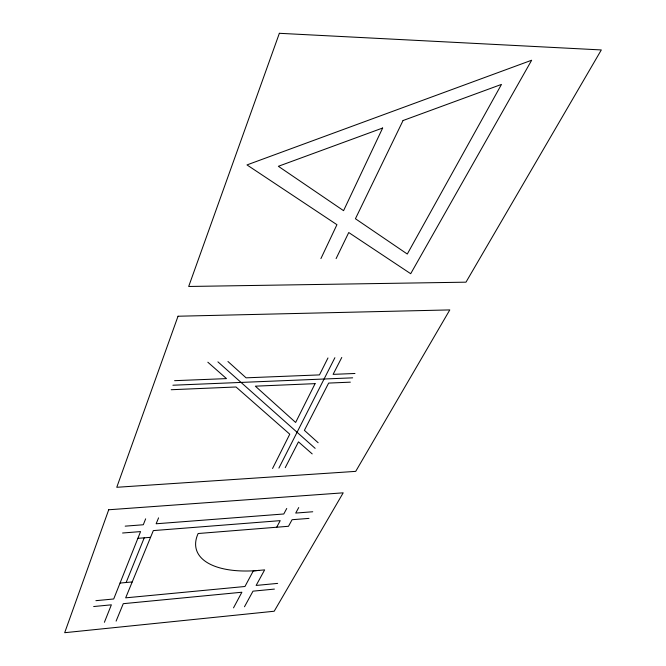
<?xml version="1.0" encoding="UTF-8"?>
<svg xmlns="http://www.w3.org/2000/svg" width="666" height="666" viewBox="0 0 666 666"><rect width="100%" height="100%" fill="white"/><g stroke="black" fill="none" stroke-linecap="round" stroke-linejoin="round"><path stroke-width="1" d="M104.404 622.285L111.364 604.828L93.673 606.535M145.654 518.831L143.29 524.758L125.191 526.148M126.14 582.509L144.231 537.828M116.1 621.112L123.268 603.679L241.883 592.232L233.516 607.867M158.575 517.857L156.144 523.776L283.791 513.986L286.738 508.474M320.912 258.591L336.938 224.692L246.986 164.918L531.659 60.231L410.697 273.709L348.743 232.534L336.105 258.599M272.56 468.489L289.76 434.19L236.039 386.988L171.204 389.727M327.972 357.958L319.48 374.9L246.079 377.83L227.947 361.496M278.904 468.081L334.89 357.709M285.231 467.674L298.476 441.858L312.196 453.904M341.775 357.467L333.108 374.359L354.97 373.484M276.698 527.222L280.22 520.645L153.33 530.594L125.674 597.843L244.955 586.496L253.296 570.912L264.643 569.88L256.135 585.439L277.647 583.391M244.472 606.768L253.005 591.158L274.4 589.094M298.726 507.567L295.721 513.07L312.737 511.763M95.904 600.674L113.703 598.984L140.568 531.593L122.577 533.008M120.046 583.058L132.209 581.951M137.879 538.336L150.566 537.32M308.999 518.389L292.083 519.713L288.495 526.282L198.143 533.516A89.102 40.668 -16.1 0 0 258.982 570.396M350.358 382.159L328.638 383.083L304.387 430.344L318.14 442.732M174.6 380.677L226.498 378.613L207.842 362.212M172.902 385.223L352.655 377.838M217.924 361.854L315.151 448.351M108.716 509.765L64.685 632.7L274.192 611.238L343.198 492.832L108.716 509.765M178.03 316.225L116.766 487.287L355.711 471.37L449.8 309.915L178.03 316.225M279.362 33.3L188.686 286.472L465.975 282.176L601.315 49.942L279.362 33.3M382.65 128.022L343.573 210.672L278.363 166.292L382.65 128.022M403.055 120.529L355.428 218.739L407.292 254.037L501.473 84.407L403.055 120.529M315.093 383.649L295.637 422.46L255.344 386.172L315.093 383.649"/></g></svg>
